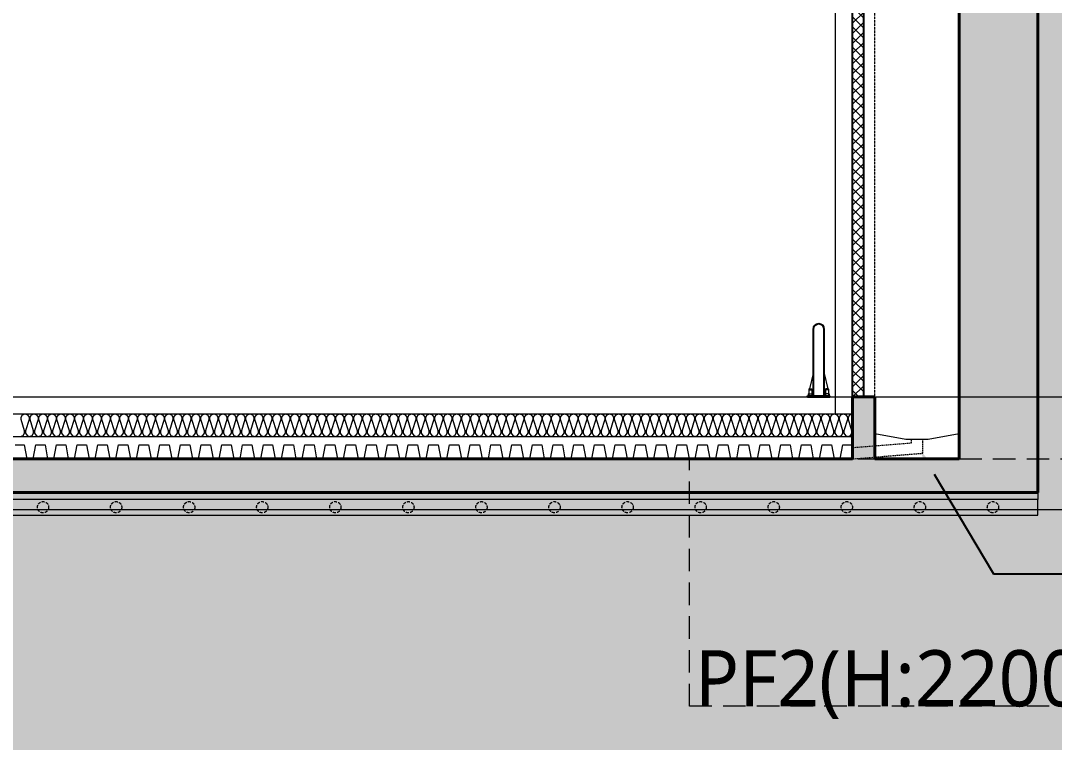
# Model space of a CAD drawing. Header units: millimetres. Extents: x 0 to 420000, y 0 to 297000.
# Drawn here: x 280014 to 289209, y 155430 to 161846 of the extents above; entities that cross this region are included whole.
import ezdxf
from ezdxf.enums import TextEntityAlignment as Align

# ---------------------------------------------------------------- set-up
doc = ezdxf.new("R2010")
doc.units = ezdxf.units.MM
doc.linetypes.add('CEN', pattern=[62, 60, -1, 0, -1])
doc.linetypes.add('HIDDEN', pattern=[0.375, 0.25, -0.125])
doc.layers.get('Defpoints').update_dxf_attribs({"color": 140})
for name, color, linetype, lineweight in [('A-AXIS-LINE', 1, 'CEN', 15), ('A-CONC-LIN1', 2, 'Continuous', 40), ('A-ELEV-LIN2', 7, 'Continuous', 25), ('A-ELEV-LIN3', 8, 'Continuous', 18), ('A-SECT-LIN3', 255, 'Continuous', 18), ('A-WAXM-BLOC', 3, 'Continuous', 25), ('A-XXXX-DRBD', 9, 'Continuous', 20), ('A-XXXX-FIN2', 6, 'Continuous', 20), ('A-XXXX-HATC', 8, 'Continuous', 18), ('A-XXXX-HID', 8, 'HIDDEN', 18), ('A-XXXX-INSL1', 15, 'Continuous', 18), ('A-XXXX-INSL2', 8, 'Continuous', 18)]:
    doc.layers.add(name, color=color, linetype=linetype, lineweight=lineweight)
doc.layers.add('A-CONC-SOLD', color=253, linetype='CEN')
doc.layers.add('A-XXXX-SOLD', color=252, linetype='Continuous')
doc.layers.add('A-XXXX-NPLT', color=144, linetype='Continuous', lineweight=15, plot=False)
doc.styles.add('맑은고딕', font='')
doc.styles.get('맑은고딕').set_extended_font_data('Malgun Gothic')
pattern_1 = [(0, (40, -50), (200, 200), [60, -140]), (0, (160, -30), (200, 200), [50, -150]), (0, (150, -20), (200, 200), [40, -160]), (0, (90, 30), (200, 200), [30, -30, 40, -100]), (0, (90, 40), (200, 200), [40, -10, 50, -100]), (0, (0, 80), (200, 200), [50, -150]), (0, (190, 90), (200, 200), [50, -150]), (90, (0, -10), (-200, 200), [30, -170]), (90, (30, 140), (-200, 200), [20, -180]), (90, (40, -50), (-200, 200), [30, -170]), (90, (60, 130), (-200, 200), [10, -190]), (90, (70, 50), (-200, 200), [30, -170]), (90, (90, -20), (-200, 200), [50, -150]), (90, (110, 120), (-200, 200), [30, -170]), (90, (130, 40), (-200, 200), [40, -160]), (90, (140, 40), (-200, 200), [40, -160]), (90, (160, -50), (-200, 200), [20, -180]), (90, (190, -20), (-200, 200), [50, -150]), (45, (20, -30), (0, 200), [84.8528, -197.98991]), (45, (40, -20), (0, 200), [42.4264, -240.41631]), (45, (130, 90), (0, 200), [56.56854, -226.27417]), (45, (130, 100), (0, 200), [42.4264, -240.41631]), (135, (60, 80), (-200, 2e-14), [14.1422, -268.70051]), (135, (20, -30), (-200, 2e-14), [28.2842, -254.55851]), (135, (80, 30), (-200, 2e-14), [28.2842, -254.55851]), (135, (130, 80), (-200, 2e-14), [28.2842, -254.55851]), (135, (190, 120), (-200, 2e-14), [42.4264, -240.41631]), (135, (190, 110), (-200, 2e-14), [28.2842, -254.55851]), (135, (180, 130), (-200, 2e-14), [28.2842, -254.55851]), (135, (120, -50), (-200, 2e-14), [42.4264, -240.41631]), (26.56505, (180, 70), (200, 8e-08), [22.36, -424.8536]), (26.56505, (130, 20), (200, 8e-08), [22.36, -424.8536]), (26.56505, (60, 80), (200, 8e-08), [44.72, -402.4936]), (26.56505, (70, 130), (200, 8e-08), [44.72, -402.4936]), (26.56505, (70, 80), (200, 8e-08), [44.72, -402.4936]), (26.56505, (190, 120), (200, 8e-08), [44.72, -402.4936]), (26.56505, (0, 20), (200, 8e-08), [67.082, -380.1316]), (26.56505, (0, 30), (200, 8e-08), [67.082, -380.1316]), (26.56505, (0, 110), (200, 8e-08), [67.082, -380.1316]), (63.43495, (100, 100), (1e-08, 200), [22.36, -424.8536]), (63.43495, (190, 90), (1e-08, 200), [22.36, -268.333595, 44.72, -111.8]), (63.43495, (170, 70), (1e-08, 200), [44.72, -402.4936]), (63.43495, (50, 90), (1e-08, 200), [44.72, -402.4936]), (63.43495, (40, 90), (1e-08, 200), [44.72, -402.4936]), (63.43495, (110, 110), (1e-08, 200), [67.082, -380.1316]), (116.56505, (60, 60), (-8e-08, 200), [22.36, -424.8536]), (116.56505, (190, 40), (-8e-08, 200), [22.36, -424.8536]), (116.56505, (150, -20), (-8e-08, 200), [44.72, -402.4936]), (116.56505, (140, -10), (-8e-08, 200), [44.72, -402.4936]), (116.56505, (160, 130), (-8e-08, 200), [44.72, -402.4936]), (116.56505, (0, 30), (-8e-08, 200), [44.72, -402.4936]), (116.56505, (100, -50), (-8e-08, 200), [67.082, -380.1316]), (153.43495, (170, 70), (-200, 1e-08), [44.72, -402.4936]), (153.43495, (180, 60), (-200, 1e-08), [44.72, -402.4936]), (153.43495, (30, -40), (-200, 1e-08), [22.36, -424.8536]), (153.43495, (90, 40), (-200, 1e-08), [22.36, -424.8536]), (153.43495, (130, 100), (-200, 1e-08), [22.36, -424.8536])]

# ---------------------------------------------------------------- blocks, each defined once
blk = doc.blocks.new('axis(220316)')
at = {"layer": 'A-AXIS-LINE', "ltscale": 1000}
for p, q in [((4631788.1, -441118.7), (4955413.1, -441118.7)), ((4631788.1, -442118.7), (4955413.1, -442118.7))]:
    blk.add_line(p, q, dxfattribs=at)
blk = doc.blocks.new('횡지하층')
at = {"layer": 'A-CONC-SOLD'}
h = blk.add_hatch(color=256, dxfattribs=at)
h.dxf.hatch_style = 1
h.paths.add_polyline_path([(4890650.6, -238161.1), (4890250.6, -238161.1), (4890250.6, -237111.1), (4890100.6, -237111.1), (4890100.6, -237361.1), (4889650.6, -237361.1), (4889650.6, -238361.1), (4889600.6, -238361.1), (4889600.6, -239061.1), (4889950.6, -239061.1), (4889950.6, -247661.1), (4889200.6, -247661.1), (4889200.6, -247111.1), (4889000.6, -247111.1), (4889000.6, -247661.1), (4758200.6, -247661.1), (4758200.6, -247111.1), (4758000.6, -247111.1), (4758000.6, -247661.1), (4757250.6, -247661.1), (4757250.6, -239061.1), (4757600.6, -239061.1), (4757600.6, -238361.1), (4757550.6, -238361.1), (4757550.6, -237361.1), (4757100.6, -237361.1), (4757100.6, -237111.1), (4756950.6, -237111.1), (4756950.6, -238161.1), (4756550.6, -238161.1), (4756550.6, -247961.1), (4890650.6, -247961.1)])
at = {"layer": 'A-XXXX-HATC'}
h = blk.add_hatch(dxfattribs=at)
h.set_pattern_fill('ANSI37', color=256, scale=20)
h.set_pattern_definition([(45, (4732488.064, -405611.05), (-44.90128, 44.90128), []), (135, (4732488.064, -405611.05), (-44.90128, -44.90128), [])])
h.paths.add_polyline_path([(4889100.6, -238361.1), (4889000.6, -238361.1), (4889000.6, -247111.1), (4889100.6, -247111.1)])
at = {"layer": 'A-CONC-LIN1'}
blk.add_line((4889000.6, -247161.1), (4889000.6, -247561.1), dxfattribs=at)
blk.add_lwpolyline([(4758200.6, -247661.1), (4889000.6, -247661.1), (4889000.6, -247111.1), (4889200.6, -247111.1), (4889200.6, -247661.1), (4889950.6, -247661.1), (4889950.6, -239061.1), (4889600.6, -239061.1), (4889600.6, -238361.1), (4889650.6, -238361.1), (4889650.6, -237361.1), (4890100.6, -237361.1), (4890100.6, -237111.1), (4890250.6, -237111.1), (4890250.6, -238161.1), (4890650.6, -238161.1), (4890650.6, -247961.1), (4756550.6, -247961.1)], dxfattribs=at)
at = {"layer": 'A-WAXM-BLOC'}
for p, q in [((4889000.6, -247111.1), (4889000.6, -238361.1)), ((4889100.6, -247111.1), (4889100.6, -238361.1))]:
    blk.add_line(p, q, dxfattribs=at)
at = {"layer": 'A-XXXX-DRBD'}
for points in [[(4889200.6, -247436.1), (4889475.6, -247486.1), (4889675.6, -247486.1), (4889950.6, -247436.1)], [(4881551.2, -247536.1), (4881634, -247536.1), (4881657.3, -247661.1), (4881712, -247661.1), (4881735.3, -247536.1), (4881818.1, -247536.1), (4881841.4, -247661.1), (4881896.1, -247661.1), (4881919.4, -247536.1), (4882002.2, -247536.1), (4882025.5, -247661.1), (4882080.1, -247661.1), (4882103.5, -247536.1), (4882186.3, -247536.1), (4882209.6, -247661.1), (4882264.2, -247661.1), (4882287.5, -247536.1), (4882370.4, -247536.1), (4882393.7, -247661.1), (4882448.3, -247661.1), (4882471.6, -247536.1), (4882554.5, -247536.1), (4882577.8, -247661.1), (4882632.4, -247661.1), (4882655.7, -247536.1), (4882738.5, -247536.1), (4882761.9, -247661.1), (4882816.5, -247661.1), (4882839.8, -247536.1), (4882922.6, -247536.1), (4882946, -247661.1), (4883000.6, -247661.1), (4883023.9, -247536.1), (4883106.7, -247536.1), (4883130, -247661.1), (4883184.7, -247661.1), (4883208, -247536.1), (4883290.8, -247536.1), (4883314.1, -247661.1), (4883368.8, -247661.1), (4883392.1, -247536.1), (4883474.9, -247536.1), (4883498.2, -247661.1), (4883552.9, -247661.1), (4883576.2, -247536.1), (4883659, -247536.1), (4883682.3, -247661.1), (4883736.9, -247661.1), (4883760.3, -247536.1), (4883843.1, -247536.1), (4883866.4, -247661.1), (4883921, -247661.1), (4883944.4, -247536.1), (4884027.2, -247536.1), (4884050.5, -247661.1), (4884105.1, -247661.1), (4884128.4, -247536.1), (4884211.3, -247536.1), (4884234.6, -247661.1), (4884289.2, -247661.1), (4884312.5, -247536.1), (4884395.4, -247536.1), (4884418.7, -247661.1), (4884473.3, -247661.1), (4884496.6, -247536.1), (4884579.4, -247536.1), (4884602.8, -247661.1), (4884657.4, -247661.1), (4884680.7, -247536.1), (4884763.5, -247536.1), (4884786.8, -247661.1), (4884841.5, -247661.1), (4884864.8, -247536.1), (4884947.6, -247536.1), (4884970.9, -247661.1), (4885025.6, -247661.1), (4885048.9, -247536.1), (4885131.7, -247536.1), (4885155, -247661.1), (4885209.7, -247661.1), (4885233, -247536.1), (4885315.8, -247536.1), (4885339.1, -247661.1), (4885393.8, -247661.1), (4885417.1, -247536.1), (4885499.9, -247536.1), (4885523.2, -247661.1), (4885577.8, -247661.1), (4885601.2, -247536.1), (4885684, -247536.1), (4885707.3, -247661.1), (4885761.9, -247661.1), (4885785.2, -247536.1), (4885868.1, -247536.1), (4885891.4, -247661.1), (4885946, -247661.1), (4885969.3, -247536.1), (4886052.2, -247536.1), (4886075.5, -247661.1), (4886130.1, -247661.1), (4886153.4, -247536.1), (4886236.2, -247536.1), (4886259.6, -247661.1), (4886314.2, -247661.1), (4886337.5, -247536.1), (4886420.3, -247536.1), (4886443.6, -247661.1), (4886498.3, -247661.1), (4886521.6, -247536.1), (4886604.4, -247536.1), (4886627.7, -247661.1), (4886682.4, -247661.1), (4886705.7, -247536.1), (4886788.5, -247536.1), (4886811.8, -247661.1), (4886866.5, -247661.1), (4886889.8, -247536.1), (4886972.6, -247536.1), (4886995.9, -247661.1), (4887050.6, -247661.1), (4887073.9, -247536.1), (4887156.7, -247536.1), (4887180, -247661.1), (4887234.6, -247661.1), (4887258, -247536.1), (4887340.8, -247536.1), (4887364.1, -247661.1), (4887418.7, -247661.1), (4887442, -247536.1), (4887524.9, -247536.1), (4887548.2, -247661.1), (4887602.8, -247661.1), (4887626.1, -247536.1), (4887709, -247536.1), (4887732.3, -247661.1), (4887786.9, -247661.1), (4887810.2, -247536.1), (4887893, -247536.1), (4887916.4, -247661.1), (4887971, -247661.1), (4887994.3, -247536.1), (4888077.1, -247536.1), (4888100.4, -247661.1), (4888155.1, -247661.1), (4888178.4, -247536.1), (4888261.2, -247536.1), (4888284.5, -247661.1), (4888339.2, -247661.1), (4888362.5, -247536.1), (4888445.3, -247536.1), (4888468.6, -247661.1), (4888523.3, -247661.1), (4888546.6, -247536.1), (4888629.4, -247536.1), (4888652.7, -247661.1), (4888707.4, -247661.1), (4888730.7, -247536.1), (4888813.5, -247536.1), (4888836.8, -247661.1), (4888891.4, -247661.1), (4888914.8, -247536.1), (4889000.6, -247536.1)]]:
    blk.add_lwpolyline(points, dxfattribs=at)
at = {"layer": 'A-XXXX-FIN2'}
blk.add_line((4758350.6, -247111.1), (4888850.6, -247111.1), dxfattribs=at)
at = {"layer": 'A-XXXX-HID'}
blk.add_line((4889200.6, -247111.1), (4889200.6, -238361.1), dxfattribs=at)
at = {"layer": 'A-XXXX-HID', "ltscale": 50}
for points in [[(4889000.6, -247661.1), (4889625.6, -247611.1), (4889625.6, -247486.1)], [(4889000.6, -247560.7), (4889525.6, -247518.7), (4889525.6, -247486.1)]]:
    blk.add_lwpolyline(points, dxfattribs=at)
at = {"layer": 'A-XXXX-INSL1'}
blk.add_lwpolyline([(4888850.6, -247261.1), (4888850.6, -238511.1), (4888350.6, -238511.1), (4888350.6, -237911.1)], dxfattribs=at)
at = {"layer": 'A-XXXX-INSL2'}
for p, q in [((4758200.6, -247261.1), (4889000.6, -247261.1)), ((4758200.6, -247461.1), (4889000.6, -247461.1))]:
    blk.add_line(p, q, dxfattribs=at)
blk.add_lwpolyline([(4881600.6, -247461.1), (4881622.6, -247453.1), (4881636.6, -247433.1), (4881636.6, -247411.1), (4881604.6, -247311.1), (4881604.6, -247289.1), (4881618.6, -247269.1), (4881640.6, -247261.1), (4881662.6, -247269.1), (4881676.6, -247289.1), (4881676.6, -247311.1), (4881644.6, -247411.1), (4881644.6, -247433.1), (4881658.6, -247453.1), (4881680.6, -247461.1), (4881702.6, -247453.1), (4881716.6, -247433.1), (4881716.6, -247411.1), (4881684.6, -247311.1), (4881684.6, -247289.1), (4881698.6, -247269.1), (4881720.6, -247261.1), (4881742.6, -247269.1), (4881756.6, -247289.1), (4881756.6, -247311.1), (4881724.6, -247411.1), (4881724.6, -247433.1), (4881738.6, -247453.1), (4881760.6, -247461.1), (4881782.6, -247453.1), (4881796.6, -247433.1), (4881796.6, -247411.1), (4881764.6, -247311.1), (4881764.6, -247289.1), (4881778.6, -247269.1), (4881800.6, -247261.1), (4881822.6, -247269.1), (4881836.6, -247289.1), (4881836.6, -247311.1), (4881804.6, -247411.1), (4881804.6, -247433.1), (4881818.6, -247453.1), (4881840.6, -247461.1), (4881862.6, -247453.1), (4881876.6, -247433.1), (4881876.6, -247411.1), (4881844.6, -247311.1), (4881844.6, -247289.1), (4881858.6, -247269.1), (4881880.6, -247261.1), (4881902.6, -247269.1), (4881916.6, -247289.1), (4881916.6, -247311.1), (4881884.6, -247411.1), (4881884.6, -247433.1), (4881898.6, -247453.1), (4881920.6, -247461.1), (4881942.6, -247453.1), (4881956.6, -247433.1), (4881956.6, -247411.1), (4881924.6, -247311.1), (4881924.6, -247289.1), (4881938.6, -247269.1), (4881960.6, -247261.1), (4881982.6, -247269.1), (4881996.6, -247289.1), (4881996.6, -247311.1), (4881964.6, -247411.1), (4881964.6, -247433.1), (4881978.6, -247453.1), (4882000.6, -247461.1), (4882022.6, -247453.1), (4882036.6, -247433.1), (4882036.6, -247411.1), (4882004.6, -247311.1), (4882004.6, -247289.1), (4882018.6, -247269.1), (4882040.6, -247261.1), (4882062.6, -247269.1), (4882076.6, -247289.1), (4882076.6, -247311.1), (4882044.6, -247411.1), (4882044.6, -247433.1), (4882058.6, -247453.1), (4882080.6, -247461.1), (4882102.6, -247453.1), (4882116.6, -247433.1), (4882116.6, -247411.1), (4882084.6, -247311.1), (4882084.6, -247289.1), (4882098.6, -247269.1), (4882120.6, -247261.1), (4882142.6, -247269.1), (4882156.6, -247289.1), (4882156.6, -247311.1), (4882124.6, -247411.1), (4882124.6, -247433.1), (4882138.6, -247453.1), (4882160.6, -247461.1), (4882182.6, -247453.1), (4882196.6, -247433.1), (4882196.6, -247411.1), (4882164.6, -247311.1), (4882164.6, -247289.1), (4882178.6, -247269.1), (4882200.6, -247261.1), (4882222.6, -247269.1), (4882236.6, -247289.1), (4882236.6, -247311.1), (4882204.6, -247411.1), (4882204.6, -247433.1), (4882218.6, -247453.1), (4882240.6, -247461.1), (4882262.6, -247453.1), (4882276.6, -247433.1), (4882276.6, -247411.1), (4882244.6, -247311.1), (4882244.6, -247289.1), (4882258.6, -247269.1), (4882280.6, -247261.1), (4882302.6, -247269.1), (4882316.6, -247289.1), (4882316.6, -247311.1), (4882284.6, -247411.1), (4882284.6, -247433.1), (4882298.6, -247453.1), (4882320.6, -247461.1), (4882342.6, -247453.1), (4882356.6, -247433.1), (4882356.6, -247411.1), (4882324.6, -247311.1), (4882324.6, -247289.1), (4882338.6, -247269.1), (4882360.6, -247261.1), (4882382.6, -247269.1), (4882396.6, -247289.1), (4882396.6, -247311.1), (4882364.6, -247411.1), (4882364.6, -247433.1), (4882378.6, -247453.1), (4882400.6, -247461.1), (4882422.6, -247453.1), (4882436.6, -247433.1), (4882436.6, -247411.1), (4882404.6, -247311.1), (4882404.6, -247289.1), (4882418.6, -247269.1), (4882440.6, -247261.1), (4882462.6, -247269.1), (4882476.6, -247289.1), (4882476.6, -247311.1), (4882444.6, -247411.1), (4882444.6, -247433.1), (4882458.6, -247453.1), (4882480.6, -247461.1), (4882502.6, -247453.1), (4882516.6, -247433.1), (4882516.6, -247411.1), (4882484.6, -247311.1), (4882484.6, -247289.1), (4882498.6, -247269.1), (4882520.6, -247261.1), (4882542.6, -247269.1), (4882556.6, -247289.1), (4882556.6, -247311.1), (4882524.6, -247411.1), (4882524.6, -247433.1), (4882538.6, -247453.1), (4882560.6, -247461.1), (4882582.6, -247453.1), (4882596.6, -247433.1), (4882596.6, -247411.1), (4882564.6, -247311.1), (4882564.6, -247289.1), (4882578.6, -247269.1), (4882600.6, -247261.1), (4882622.6, -247269.1), (4882636.6, -247289.1), (4882636.6, -247311.1), (4882604.6, -247411.1), (4882604.6, -247433.1), (4882618.6, -247453.1), (4882640.6, -247461.1), (4882662.6, -247453.1), (4882676.6, -247433.1), (4882676.6, -247411.1), (4882644.6, -247311.1), (4882644.6, -247289.1), (4882658.6, -247269.1), (4882680.6, -247261.1), (4882702.6, -247269.1), (4882716.6, -247289.1), (4882716.6, -247311.1), (4882684.6, -247411.1), (4882684.6, -247433.1), (4882698.6, -247453.1), (4882720.6, -247461.1), (4882742.6, -247453.1), (4882756.6, -247433.1), (4882756.6, -247411.1), (4882724.6, -247311.1), (4882724.6, -247289.1), (4882738.6, -247269.1), (4882760.6, -247261.1), (4882782.6, -247269.1), (4882796.6, -247289.1), (4882796.6, -247311.1), (4882764.6, -247411.1), (4882764.6, -247433.1), (4882778.6, -247453.1), (4882800.6, -247461.1), (4882822.6, -247453.1), (4882836.6, -247433.1), (4882836.6, -247411.1), (4882804.6, -247311.1), (4882804.6, -247289.1), (4882818.6, -247269.1), (4882840.6, -247261.1), (4882862.6, -247269.1), (4882876.6, -247289.1), (4882876.6, -247311.1), (4882844.6, -247411.1), (4882844.6, -247433.1), (4882858.6, -247453.1), (4882880.6, -247461.1), (4882902.6, -247453.1), (4882916.6, -247433.1), (4882916.6, -247411.1), (4882884.6, -247311.1), (4882884.6, -247289.1), (4882898.6, -247269.1), (4882920.6, -247261.1), (4882942.6, -247269.1), (4882956.6, -247289.1), (4882956.6, -247311.1), (4882924.6, -247411.1), (4882924.6, -247433.1), (4882938.6, -247453.1), (4882960.6, -247461.1), (4882982.6, -247453.1), (4882996.6, -247433.1), (4882996.6, -247411.1), (4882964.6, -247311.1), (4882964.6, -247289.1), (4882978.6, -247269.1), (4883000.6, -247261.1), (4883022.6, -247269.1), (4883036.6, -247289.1), (4883036.6, -247311.1), (4883004.6, -247411.1), (4883004.6, -247433.1), (4883018.6, -247453.1), (4883040.6, -247461.1), (4883062.6, -247453.1), (4883076.6, -247433.1), (4883076.6, -247411.1), (4883044.6, -247311.1), (4883044.6, -247289.1), (4883058.6, -247269.1), (4883080.6, -247261.1), (4883102.6, -247269.1), (4883116.6, -247289.1), (4883116.6, -247311.1), (4883084.6, -247411.1), (4883084.6, -247433.1), (4883098.6, -247453.1), (4883120.6, -247461.1), (4883142.6, -247453.1), (4883156.6, -247433.1), (4883156.6, -247411.1), (4883124.6, -247311.1), (4883124.6, -247289.1), (4883138.6, -247269.1), (4883160.6, -247261.1), (4883182.6, -247269.1), (4883196.6, -247289.1), (4883196.6, -247311.1), (4883164.6, -247411.1), (4883164.6, -247433.1), (4883178.6, -247453.1), (4883200.6, -247461.1), (4883222.6, -247453.1), (4883236.6, -247433.1), (4883236.6, -247411.1), (4883204.6, -247311.1), (4883204.6, -247289.1), (4883218.6, -247269.1), (4883240.6, -247261.1), (4883262.6, -247269.1), (4883276.6, -247289.1), (4883276.6, -247311.1), (4883244.6, -247411.1), (4883244.6, -247433.1), (4883258.6, -247453.1), (4883280.6, -247461.1), (4883302.6, -247453.1), (4883316.6, -247433.1), (4883316.6, -247411.1), (4883284.6, -247311.1), (4883284.6, -247289.1), (4883298.6, -247269.1), (4883320.6, -247261.1), (4883342.6, -247269.1), (4883356.6, -247289.1), (4883356.6, -247311.1), (4883324.6, -247411.1), (4883324.6, -247433.1), (4883338.6, -247453.1), (4883360.6, -247461.1), (4883382.6, -247453.1), (4883396.6, -247433.1), (4883396.6, -247411.1), (4883364.6, -247311.1), (4883364.6, -247289.1), (4883378.6, -247269.1), (4883400.6, -247261.1), (4883422.6, -247269.1), (4883436.6, -247289.1), (4883436.6, -247311.1), (4883404.6, -247411.1), (4883404.6, -247433.1), (4883418.6, -247453.1), (4883440.6, -247461.1), (4883462.6, -247453.1), (4883476.6, -247433.1), (4883476.6, -247411.1), (4883444.6, -247311.1), (4883444.6, -247289.1), (4883458.6, -247269.1), (4883480.6, -247261.1), (4883502.6, -247269.1), (4883516.6, -247289.1), (4883516.6, -247311.1), (4883484.6, -247411.1), (4883484.6, -247433.1), (4883498.6, -247453.1), (4883520.6, -247461.1), (4883542.6, -247453.1), (4883556.6, -247433.1), (4883556.6, -247411.1), (4883524.6, -247311.1), (4883524.6, -247289.1), (4883538.6, -247269.1), (4883560.6, -247261.1), (4883582.6, -247269.1), (4883596.6, -247289.1), (4883596.6, -247311.1), (4883564.6, -247411.1), (4883564.6, -247433.1), (4883578.6, -247453.1), (4883600.6, -247461.1), (4883622.6, -247453.1), (4883636.6, -247433.1), (4883636.6, -247411.1), (4883604.6, -247311.1), (4883604.6, -247289.1), (4883618.6, -247269.1), (4883640.6, -247261.1), (4883662.6, -247269.1), (4883676.6, -247289.1), (4883676.6, -247311.1), (4883644.6, -247411.1), (4883644.6, -247433.1), (4883658.6, -247453.1), (4883680.6, -247461.1), (4883702.6, -247453.1), (4883716.6, -247433.1), (4883716.6, -247411.1), (4883684.6, -247311.1), (4883684.6, -247289.1), (4883698.6, -247269.1), (4883720.6, -247261.1), (4883742.6, -247269.1), (4883756.6, -247289.1), (4883756.6, -247311.1), (4883724.6, -247411.1), (4883724.6, -247433.1), (4883738.6, -247453.1), (4883760.6, -247461.1), (4883782.6, -247453.1), (4883796.6, -247433.1), (4883796.6, -247411.1), (4883764.6, -247311.1), (4883764.6, -247289.1), (4883778.6, -247269.1), (4883800.6, -247261.1), (4883822.6, -247269.1), (4883836.6, -247289.1), (4883836.6, -247311.1), (4883804.6, -247411.1), (4883804.6, -247433.1), (4883818.6, -247453.1), (4883840.6, -247461.1), (4883862.6, -247453.1), (4883876.6, -247433.1), (4883876.6, -247411.1), (4883844.6, -247311.1), (4883844.6, -247289.1), (4883858.6, -247269.1), (4883880.6, -247261.1), (4883902.6, -247269.1), (4883916.6, -247289.1), (4883916.6, -247311.1), (4883884.6, -247411.1), (4883884.6, -247433.1), (4883898.6, -247453.1), (4883920.6, -247461.1), (4883942.6, -247453.1), (4883956.6, -247433.1), (4883956.6, -247411.1), (4883924.6, -247311.1), (4883924.6, -247289.1), (4883938.6, -247269.1), (4883960.6, -247261.1), (4883982.6, -247269.1), (4883996.6, -247289.1), (4883996.6, -247311.1), (4883964.6, -247411.1), (4883964.6, -247433.1), (4883978.6, -247453.1), (4884000.6, -247461.1), (4884022.6, -247453.1), (4884036.6, -247433.1), (4884036.6, -247411.1), (4884004.6, -247311.1), (4884004.6, -247289.1), (4884018.6, -247269.1), (4884040.6, -247261.1), (4884062.6, -247269.1), (4884076.6, -247289.1), (4884076.6, -247311.1), (4884044.6, -247411.1), (4884044.6, -247433.1), (4884058.6, -247453.1), (4884080.6, -247461.1), (4884102.6, -247453.1), (4884116.6, -247433.1), (4884116.6, -247411.1), (4884084.6, -247311.1), (4884084.6, -247289.1), (4884098.6, -247269.1), (4884120.6, -247261.1), (4884142.6, -247269.1), (4884156.6, -247289.1), (4884156.6, -247311.1), (4884124.6, -247411.1), (4884124.6, -247433.1), (4884138.6, -247453.1), (4884160.6, -247461.1), (4884182.6, -247453.1), (4884196.6, -247433.1), (4884196.6, -247411.1), (4884164.6, -247311.1), (4884164.6, -247289.1), (4884178.6, -247269.1), (4884200.6, -247261.1), (4884222.6, -247269.1), (4884236.6, -247289.1), (4884236.6, -247311.1), (4884204.6, -247411.1), (4884204.6, -247433.1), (4884218.6, -247453.1), (4884240.6, -247461.1), (4884262.6, -247453.1), (4884276.6, -247433.1), (4884276.6, -247411.1), (4884244.6, -247311.1), (4884244.6, -247289.1), (4884258.6, -247269.1), (4884280.6, -247261.1), (4884302.6, -247269.1), (4884316.6, -247289.1), (4884316.6, -247311.1), (4884284.6, -247411.1), (4884284.6, -247433.1), (4884298.6, -247453.1), (4884320.6, -247461.1), (4884342.6, -247453.1), (4884356.6, -247433.1), (4884356.6, -247411.1), (4884324.6, -247311.1), (4884324.6, -247289.1), (4884338.6, -247269.1), (4884360.6, -247261.1), (4884382.6, -247269.1), (4884396.6, -247289.1), (4884396.6, -247311.1), (4884364.6, -247411.1), (4884364.6, -247433.1), (4884378.6, -247453.1), (4884400.6, -247461.1), (4884422.6, -247453.1), (4884436.6, -247433.1), (4884436.6, -247411.1), (4884404.6, -247311.1), (4884404.6, -247289.1), (4884418.6, -247269.1), (4884440.6, -247261.1), (4884462.6, -247269.1), (4884476.6, -247289.1), (4884476.6, -247311.1), (4884444.6, -247411.1), (4884444.6, -247433.1), (4884458.6, -247453.1), (4884480.6, -247461.1), (4884502.6, -247453.1), (4884516.6, -247433.1), (4884516.6, -247411.1), (4884484.6, -247311.1), (4884484.6, -247289.1), (4884498.6, -247269.1), (4884520.6, -247261.1), (4884542.6, -247269.1), (4884556.6, -247289.1), (4884556.6, -247311.1), (4884524.6, -247411.1), (4884524.6, -247433.1), (4884538.6, -247453.1), (4884560.6, -247461.1), (4884582.6, -247453.1), (4884596.6, -247433.1), (4884596.6, -247411.1), (4884564.6, -247311.1), (4884564.6, -247289.1), (4884578.6, -247269.1), (4884600.6, -247261.1), (4884622.6, -247269.1), (4884636.6, -247289.1), (4884636.6, -247311.1), (4884604.6, -247411.1), (4884604.6, -247433.1), (4884618.6, -247453.1), (4884640.6, -247461.1), (4884662.6, -247453.1), (4884676.6, -247433.1), (4884676.6, -247411.1), (4884644.6, -247311.1), (4884644.6, -247289.1), (4884658.6, -247269.1), (4884680.6, -247261.1), (4884702.6, -247269.1), (4884716.6, -247289.1), (4884716.6, -247311.1), (4884684.6, -247411.1), (4884684.6, -247433.1), (4884698.6, -247453.1), (4884720.6, -247461.1), (4884742.6, -247453.1), (4884756.6, -247433.1), (4884756.6, -247411.1), (4884724.6, -247311.1), (4884724.6, -247289.1), (4884738.6, -247269.1), (4884760.6, -247261.1), (4884782.6, -247269.1), (4884796.6, -247289.1), (4884796.6, -247311.1), (4884764.6, -247411.1), (4884764.6, -247433.1), (4884778.6, -247453.1), (4884800.6, -247461.1), (4884822.6, -247453.1), (4884836.6, -247433.1), (4884836.6, -247411.1), (4884804.6, -247311.1), (4884804.6, -247289.1), (4884818.6, -247269.1), (4884840.6, -247261.1), (4884862.6, -247269.1), (4884876.6, -247289.1), (4884876.6, -247311.1), (4884844.6, -247411.1), (4884844.6, -247433.1), (4884858.6, -247453.1), (4884880.6, -247461.1), (4884902.6, -247453.1), (4884916.6, -247433.1), (4884916.6, -247411.1), (4884884.6, -247311.1), (4884884.6, -247289.1), (4884898.6, -247269.1), (4884920.6, -247261.1), (4884942.6, -247269.1), (4884956.6, -247289.1), (4884956.6, -247311.1), (4884924.6, -247411.1), (4884924.6, -247433.1), (4884938.6, -247453.1), (4884960.6, -247461.1), (4884982.6, -247453.1), (4884996.6, -247433.1), (4884996.6, -247411.1), (4884964.6, -247311.1), (4884964.6, -247289.1), (4884978.6, -247269.1), (4885000.6, -247261.1), (4885022.6, -247269.1), (4885036.6, -247289.1), (4885036.6, -247311.1), (4885004.6, -247411.1), (4885004.6, -247433.1), (4885018.6, -247453.1), (4885040.6, -247461.1), (4885062.6, -247453.1), (4885076.6, -247433.1), (4885076.6, -247411.1), (4885044.6, -247311.1), (4885044.6, -247289.1), (4885058.6, -247269.1), (4885080.6, -247261.1), (4885102.6, -247269.1), (4885116.6, -247289.1), (4885116.6, -247311.1), (4885084.6, -247411.1), (4885084.6, -247433.1), (4885098.6, -247453.1), (4885120.6, -247461.1), (4885142.6, -247453.1), (4885156.6, -247433.1), (4885156.6, -247411.1), (4885124.6, -247311.1), (4885124.6, -247289.1), (4885138.6, -247269.1), (4885160.6, -247261.1), (4885182.6, -247269.1), (4885196.6, -247289.1), (4885196.6, -247311.1), (4885164.6, -247411.1), (4885164.6, -247433.1), (4885178.6, -247453.1), (4885200.6, -247461.1), (4885222.6, -247453.1), (4885236.6, -247433.1), (4885236.6, -247411.1), (4885204.6, -247311.1), (4885204.6, -247289.1), (4885218.6, -247269.1), (4885240.6, -247261.1), (4885262.6, -247269.1), (4885276.6, -247289.1), (4885276.6, -247311.1), (4885244.6, -247411.1), (4885244.6, -247433.1), (4885258.6, -247453.1), (4885280.6, -247461.1), (4885302.6, -247453.1), (4885316.6, -247433.1), (4885316.6, -247411.1), (4885284.6, -247311.1), (4885284.6, -247289.1), (4885298.6, -247269.1), (4885320.6, -247261.1), (4885342.6, -247269.1), (4885356.6, -247289.1), (4885356.6, -247311.1), (4885324.6, -247411.1), (4885324.6, -247433.1), (4885338.6, -247453.1), (4885360.6, -247461.1), (4885382.6, -247453.1), (4885396.6, -247433.1), (4885396.6, -247411.1), (4885364.6, -247311.1), (4885364.6, -247289.1), (4885378.6, -247269.1), (4885400.6, -247261.1), (4885422.6, -247269.1), (4885436.6, -247289.1), (4885436.6, -247311.1), (4885404.6, -247411.1), (4885404.6, -247433.1), (4885418.6, -247453.1), (4885440.6, -247461.1), (4885462.6, -247453.1), (4885476.6, -247433.1), (4885476.6, -247411.1), (4885444.6, -247311.1), (4885444.6, -247289.1), (4885458.6, -247269.1), (4885480.6, -247261.1), (4885502.6, -247269.1), (4885516.6, -247289.1), (4885516.6, -247311.1), (4885484.6, -247411.1), (4885484.6, -247433.1), (4885498.6, -247453.1), (4885520.6, -247461.1), (4885542.6, -247453.1), (4885556.6, -247433.1), (4885556.6, -247411.1), (4885524.6, -247311.1), (4885524.6, -247289.1), (4885538.6, -247269.1), (4885560.6, -247261.1), (4885582.6, -247269.1), (4885596.6, -247289.1), (4885596.6, -247311.1), (4885564.6, -247411.1), (4885564.6, -247433.1), (4885578.6, -247453.1), (4885600.6, -247461.1), (4885622.6, -247453.1), (4885636.6, -247433.1), (4885636.6, -247411.1), (4885604.6, -247311.1), (4885604.6, -247289.1), (4885618.6, -247269.1), (4885640.6, -247261.1), (4885662.6, -247269.1), (4885676.6, -247289.1), (4885676.6, -247311.1), (4885644.6, -247411.1), (4885644.6, -247433.1), (4885658.6, -247453.1), (4885680.6, -247461.1), (4885702.6, -247453.1), (4885716.6, -247433.1), (4885716.6, -247411.1), (4885684.6, -247311.1), (4885684.6, -247289.1), (4885698.6, -247269.1), (4885720.6, -247261.1), (4885742.6, -247269.1), (4885756.6, -247289.1), (4885756.6, -247311.1), (4885724.6, -247411.1), (4885724.6, -247433.1), (4885738.6, -247453.1), (4885760.6, -247461.1), (4885782.6, -247453.1), (4885796.6, -247433.1), (4885796.6, -247411.1), (4885764.6, -247311.1), (4885764.6, -247289.1), (4885778.6, -247269.1), (4885800.6, -247261.1), (4885822.6, -247269.1), (4885836.6, -247289.1), (4885836.6, -247311.1), (4885804.6, -247411.1), (4885804.6, -247433.1), (4885818.6, -247453.1), (4885840.6, -247461.1), (4885862.6, -247453.1), (4885876.6, -247433.1), (4885876.6, -247411.1), (4885844.6, -247311.1), (4885844.6, -247289.1), (4885858.6, -247269.1), (4885880.6, -247261.1), (4885902.6, -247269.1), (4885916.6, -247289.1), (4885916.6, -247311.1), (4885884.6, -247411.1), (4885884.6, -247433.1), (4885898.6, -247453.1), (4885920.6, -247461.1), (4885942.6, -247453.1), (4885956.6, -247433.1), (4885956.6, -247411.1), (4885924.6, -247311.1), (4885924.6, -247289.1), (4885938.6, -247269.1), (4885960.6, -247261.1), (4885982.6, -247269.1), (4885996.6, -247289.1), (4885996.6, -247311.1), (4885964.6, -247411.1), (4885964.6, -247433.1), (4885978.6, -247453.1), (4886000.6, -247461.1), (4886022.6, -247453.1), (4886036.6, -247433.1), (4886036.6, -247411.1), (4886004.6, -247311.1), (4886004.6, -247289.1), (4886018.6, -247269.1), (4886040.6, -247261.1), (4886062.6, -247269.1), (4886076.6, -247289.1), (4886076.6, -247311.1), (4886044.6, -247411.1), (4886044.6, -247433.1), (4886058.6, -247453.1), (4886080.6, -247461.1), (4886102.6, -247453.1), (4886116.6, -247433.1), (4886116.6, -247411.1), (4886084.6, -247311.1), (4886084.6, -247289.1), (4886098.6, -247269.1), (4886120.6, -247261.1), (4886142.6, -247269.1), (4886156.6, -247289.1), (4886156.6, -247311.1), (4886124.6, -247411.1), (4886124.6, -247433.1), (4886138.6, -247453.1), (4886160.6, -247461.1), (4886182.6, -247453.1), (4886196.6, -247433.1), (4886196.6, -247411.1), (4886164.6, -247311.1), (4886164.6, -247289.1), (4886178.6, -247269.1), (4886200.6, -247261.1), (4886222.6, -247269.1), (4886236.6, -247289.1), (4886236.6, -247311.1), (4886204.6, -247411.1), (4886204.6, -247433.1), (4886218.6, -247453.1), (4886240.6, -247461.1), (4886262.6, -247453.1), (4886276.6, -247433.1), (4886276.6, -247411.1), (4886244.6, -247311.1), (4886244.6, -247289.1), (4886258.6, -247269.1), (4886280.6, -247261.1), (4886302.6, -247269.1), (4886316.6, -247289.1), (4886316.6, -247311.1), (4886284.6, -247411.1), (4886284.6, -247433.1), (4886298.6, -247453.1), (4886320.6, -247461.1), (4886342.6, -247453.1), (4886356.6, -247433.1), (4886356.6, -247411.1), (4886324.6, -247311.1), (4886324.6, -247289.1), (4886338.6, -247269.1), (4886360.6, -247261.1), (4886382.6, -247269.1), (4886396.6, -247289.1), (4886396.6, -247311.1), (4886364.6, -247411.1), (4886364.6, -247433.1), (4886378.6, -247453.1), (4886400.6, -247461.1), (4886422.6, -247453.1), (4886436.6, -247433.1), (4886436.6, -247411.1), (4886404.6, -247311.1), (4886404.6, -247289.1), (4886418.6, -247269.1), (4886440.6, -247261.1), (4886462.6, -247269.1), (4886476.6, -247289.1), (4886476.6, -247311.1), (4886444.6, -247411.1), (4886444.6, -247433.1), (4886458.6, -247453.1), (4886480.6, -247461.1), (4886502.6, -247453.1), (4886516.6, -247433.1), (4886516.6, -247411.1), (4886484.6, -247311.1), (4886484.6, -247289.1), (4886498.6, -247269.1), (4886520.6, -247261.1), (4886542.6, -247269.1), (4886556.6, -247289.1), (4886556.6, -247311.1), (4886524.6, -247411.1), (4886524.6, -247433.1), (4886538.6, -247453.1), (4886560.6, -247461.1), (4886582.6, -247453.1), (4886596.6, -247433.1), (4886596.6, -247411.1), (4886564.6, -247311.1), (4886564.6, -247289.1), (4886578.6, -247269.1), (4886600.6, -247261.1), (4886622.6, -247269.1), (4886636.6, -247289.1), (4886636.6, -247311.1), (4886604.6, -247411.1), (4886604.6, -247433.1), (4886618.6, -247453.1), (4886640.6, -247461.1), (4886662.6, -247453.1), (4886676.6, -247433.1), (4886676.6, -247411.1), (4886644.6, -247311.1), (4886644.6, -247289.1), (4886658.6, -247269.1), (4886680.6, -247261.1), (4886702.6, -247269.1), (4886716.6, -247289.1), (4886716.6, -247311.1), (4886684.6, -247411.1), (4886684.6, -247433.1), (4886698.6, -247453.1), (4886720.6, -247461.1), (4886742.6, -247453.1), (4886756.6, -247433.1), (4886756.6, -247411.1), (4886724.6, -247311.1), (4886724.6, -247289.1), (4886738.6, -247269.1), (4886760.6, -247261.1), (4886782.6, -247269.1), (4886796.6, -247289.1), (4886796.6, -247311.1), (4886764.6, -247411.1), (4886764.6, -247433.1), (4886778.6, -247453.1), (4886800.6, -247461.1), (4886822.6, -247453.1), (4886836.6, -247433.1), (4886836.6, -247411.1), (4886804.6, -247311.1), (4886804.6, -247289.1), (4886818.6, -247269.1), (4886840.6, -247261.1), (4886862.6, -247269.1), (4886876.6, -247289.1), (4886876.6, -247311.1), (4886844.6, -247411.1), (4886844.6, -247433.1), (4886858.6, -247453.1), (4886880.6, -247461.1), (4886902.6, -247453.1), (4886916.6, -247433.1), (4886916.6, -247411.1), (4886884.6, -247311.1), (4886884.6, -247289.1), (4886898.6, -247269.1), (4886920.6, -247261.1), (4886942.6, -247269.1), (4886956.6, -247289.1), (4886956.6, -247311.1), (4886924.6, -247411.1), (4886924.6, -247433.1), (4886938.6, -247453.1), (4886960.6, -247461.1), (4886982.6, -247453.1), (4886996.6, -247433.1), (4886996.6, -247411.1), (4886964.6, -247311.1), (4886964.6, -247289.1), (4886978.6, -247269.1), (4887000.6, -247261.1), (4887022.6, -247269.1), (4887036.6, -247289.1), (4887036.6, -247311.1), (4887004.6, -247411.1), (4887004.6, -247433.1), (4887018.6, -247453.1), (4887040.6, -247461.1), (4887062.6, -247453.1), (4887076.6, -247433.1), (4887076.6, -247411.1), (4887044.6, -247311.1), (4887044.6, -247289.1), (4887058.6, -247269.1), (4887080.6, -247261.1), (4887102.6, -247269.1), (4887116.6, -247289.1), (4887116.6, -247311.1), (4887084.6, -247411.1), (4887084.6, -247433.1), (4887098.6, -247453.1), (4887120.6, -247461.1), (4887142.6, -247453.1), (4887156.6, -247433.1), (4887156.6, -247411.1), (4887124.6, -247311.1), (4887124.6, -247289.1), (4887138.6, -247269.1), (4887160.6, -247261.1), (4887182.6, -247269.1), (4887196.6, -247289.1), (4887196.6, -247311.1), (4887164.6, -247411.1), (4887164.6, -247433.1), (4887178.6, -247453.1), (4887200.6, -247461.1), (4887222.6, -247453.1), (4887236.6, -247433.1), (4887236.6, -247411.1), (4887204.6, -247311.1), (4887204.6, -247289.1), (4887218.6, -247269.1), (4887240.6, -247261.1), (4887262.6, -247269.1), (4887276.6, -247289.1), (4887276.6, -247311.1), (4887244.6, -247411.1), (4887244.6, -247433.1), (4887258.6, -247453.1), (4887280.6, -247461.1), (4887302.6, -247453.1), (4887316.6, -247433.1), (4887316.6, -247411.1), (4887284.6, -247311.1), (4887284.6, -247289.1), (4887298.6, -247269.1), (4887320.6, -247261.1), (4887342.6, -247269.1), (4887356.6, -247289.1), (4887356.6, -247311.1), (4887324.6, -247411.1), (4887324.6, -247433.1), (4887338.6, -247453.1), (4887360.6, -247461.1), (4887382.6, -247453.1), (4887396.6, -247433.1), (4887396.6, -247411.1), (4887364.6, -247311.1), (4887364.6, -247289.1), (4887378.6, -247269.1), (4887400.6, -247261.1), (4887422.6, -247269.1), (4887436.6, -247289.1), (4887436.6, -247311.1), (4887404.6, -247411.1), (4887404.6, -247433.1), (4887418.6, -247453.1), (4887440.6, -247461.1), (4887462.6, -247453.1), (4887476.6, -247433.1), (4887476.6, -247411.1), (4887444.6, -247311.1), (4887444.6, -247289.1), (4887458.6, -247269.1), (4887480.6, -247261.1), (4887502.6, -247269.1), (4887516.6, -247289.1), (4887516.6, -247311.1), (4887484.6, -247411.1), (4887484.6, -247433.1), (4887498.6, -247453.1), (4887520.6, -247461.1), (4887542.6, -247453.1), (4887556.6, -247433.1), (4887556.6, -247411.1), (4887524.6, -247311.1), (4887524.6, -247289.1), (4887538.6, -247269.1), (4887560.6, -247261.1), (4887582.6, -247269.1), (4887596.6, -247289.1), (4887596.6, -247311.1), (4887564.6, -247411.1), (4887564.6, -247433.1), (4887578.6, -247453.1), (4887600.6, -247461.1), (4887622.6, -247453.1), (4887636.6, -247433.1), (4887636.6, -247411.1), (4887604.6, -247311.1), (4887604.6, -247289.1), (4887618.6, -247269.1), (4887640.6, -247261.1), (4887662.6, -247269.1), (4887676.6, -247289.1), (4887676.6, -247311.1), (4887644.6, -247411.1), (4887644.6, -247433.1), (4887658.6, -247453.1), (4887680.6, -247461.1), (4887702.6, -247453.1), (4887716.6, -247433.1), (4887716.6, -247411.1), (4887684.6, -247311.1), (4887684.6, -247289.1), (4887698.6, -247269.1), (4887720.6, -247261.1), (4887742.6, -247269.1), (4887756.6, -247289.1), (4887756.6, -247311.1), (4887724.6, -247411.1), (4887724.6, -247433.1), (4887738.6, -247453.1), (4887760.6, -247461.1), (4887782.6, -247453.1), (4887796.6, -247433.1), (4887796.6, -247411.1), (4887764.6, -247311.1), (4887764.6, -247289.1), (4887778.6, -247269.1), (4887800.6, -247261.1), (4887822.6, -247269.1), (4887836.6, -247289.1), (4887836.6, -247311.1), (4887804.6, -247411.1), (4887804.6, -247433.1), (4887818.6, -247453.1), (4887840.6, -247461.1), (4887862.6, -247453.1), (4887876.6, -247433.1), (4887876.6, -247411.1), (4887844.6, -247311.1), (4887844.6, -247289.1), (4887858.6, -247269.1), (4887880.6, -247261.1), (4887902.6, -247269.1), (4887916.6, -247289.1), (4887916.6, -247311.1), (4887884.6, -247411.1), (4887884.6, -247433.1), (4887898.6, -247453.1), (4887920.6, -247461.1), (4887942.6, -247453.1), (4887956.6, -247433.1), (4887956.6, -247411.1), (4887924.6, -247311.1), (4887924.6, -247289.1), (4887938.6, -247269.1), (4887960.6, -247261.1), (4887982.6, -247269.1), (4887996.6, -247289.1), (4887996.6, -247311.1), (4887964.6, -247411.1), (4887964.6, -247433.1), (4887978.6, -247453.1), (4888000.6, -247461.1), (4888022.6, -247453.1), (4888036.6, -247433.1), (4888036.6, -247411.1), (4888004.6, -247311.1), (4888004.6, -247289.1), (4888018.6, -247269.1), (4888040.6, -247261.1), (4888062.6, -247269.1), (4888076.6, -247289.1), (4888076.6, -247311.1), (4888044.6, -247411.1), (4888044.6, -247433.1), (4888058.6, -247453.1), (4888080.6, -247461.1), (4888102.6, -247453.1), (4888116.6, -247433.1), (4888116.6, -247411.1), (4888084.6, -247311.1), (4888084.6, -247289.1), (4888098.6, -247269.1), (4888120.6, -247261.1), (4888142.6, -247269.1), (4888156.6, -247289.1), (4888156.6, -247311.1), (4888124.6, -247411.1), (4888124.6, -247433.1), (4888138.6, -247453.1), (4888160.6, -247461.1), (4888182.6, -247453.1), (4888196.6, -247433.1), (4888196.6, -247411.1), (4888164.6, -247311.1), (4888164.6, -247289.1), (4888178.6, -247269.1), (4888200.6, -247261.1), (4888222.6, -247269.1), (4888236.6, -247289.1), (4888236.6, -247311.1), (4888204.6, -247411.1), (4888204.6, -247433.1), (4888218.6, -247453.1), (4888240.6, -247461.1), (4888262.6, -247453.1), (4888276.6, -247433.1), (4888276.6, -247411.1), (4888244.6, -247311.1), (4888244.6, -247289.1), (4888258.6, -247269.1), (4888280.6, -247261.1), (4888302.6, -247269.1), (4888316.6, -247289.1), (4888316.6, -247311.1), (4888284.6, -247411.1), (4888284.6, -247433.1), (4888298.6, -247453.1), (4888320.6, -247461.1), (4888342.6, -247453.1), (4888356.6, -247433.1), (4888356.6, -247411.1), (4888324.6, -247311.1), (4888324.6, -247289.1), (4888338.6, -247269.1), (4888360.6, -247261.1), (4888382.6, -247269.1), (4888396.6, -247289.1), (4888396.6, -247311.1), (4888364.6, -247411.1), (4888364.6, -247433.1), (4888378.6, -247453.1), (4888400.6, -247461.1), (4888422.6, -247453.1), (4888436.6, -247433.1), (4888436.6, -247411.1), (4888404.6, -247311.1), (4888404.6, -247289.1), (4888418.6, -247269.1), (4888440.6, -247261.1), (4888462.6, -247269.1), (4888476.6, -247289.1), (4888476.6, -247311.1), (4888444.6, -247411.1), (4888444.6, -247433.1), (4888458.6, -247453.1), (4888480.6, -247461.1), (4888502.6, -247453.1), (4888516.6, -247433.1), (4888516.6, -247411.1), (4888484.6, -247311.1), (4888484.6, -247289.1), (4888498.6, -247269.1), (4888520.6, -247261.1), (4888542.6, -247269.1), (4888556.6, -247289.1), (4888556.6, -247311.1), (4888524.6, -247411.1), (4888524.6, -247433.1), (4888538.6, -247453.1), (4888560.6, -247461.1), (4888582.6, -247453.1), (4888596.6, -247433.1), (4888596.6, -247411.1), (4888564.6, -247311.1), (4888564.6, -247289.1), (4888578.6, -247269.1), (4888600.6, -247261.1), (4888622.6, -247269.1), (4888636.6, -247289.1), (4888636.6, -247311.1), (4888604.6, -247411.1), (4888604.6, -247433.1), (4888618.6, -247453.1), (4888640.6, -247461.1), (4888662.6, -247453.1), (4888676.6, -247433.1), (4888676.6, -247411.1), (4888644.6, -247311.1), (4888644.6, -247289.1), (4888658.6, -247269.1), (4888680.6, -247261.1), (4888702.6, -247269.1), (4888716.6, -247289.1), (4888716.6, -247311.1), (4888684.6, -247411.1), (4888684.6, -247433.1), (4888698.6, -247453.1), (4888720.6, -247461.1), (4888742.6, -247453.1), (4888756.6, -247433.1), (4888756.6, -247411.1), (4888724.6, -247311.1), (4888724.6, -247289.1), (4888738.6, -247269.1), (4888760.6, -247261.1), (4888782.6, -247269.1), (4888796.6, -247289.1), (4888796.6, -247311.1), (4888764.6, -247411.1), (4888764.6, -247433.1), (4888778.6, -247453.1), (4888800.6, -247461.1), (4888822.6, -247453.1), (4888836.6, -247433.1), (4888836.6, -247411.1), (4888804.6, -247311.1), (4888804.6, -247289.1), (4888818.6, -247269.1), (4888840.6, -247261.1), (4888862.6, -247269.1), (4888876.6, -247289.1), (4888876.6, -247311.1), (4888844.6, -247411.1), (4888844.6, -247433.1), (4888858.6, -247453.1), (4888880.6, -247461.1), (4888902.6, -247453.1), (4888916.6, -247433.1), (4888916.6, -247411.1), (4888884.6, -247311.1), (4888884.6, -247289.1), (4888898.6, -247269.1), (4888920.6, -247261.1), (4888942.6, -247269.1), (4888956.6, -247289.1), (4888956.6, -247311.1), (4888924.6, -247411.1), (4888924.6, -247433.1), (4888938.6, -247453.1), (4888960.6, -247461.1), (4888982.6, -247453.1), (4888996.6, -247433.1), (4888996.6, -247411.1), (4888964.6, -247311.1), (4888964.6, -247289.1), (4888978.6, -247269.1), (4889000.6, -247261.1)], dxfattribs=at)
blk = doc.blocks.new('PF2')
at = {"layer": 'A-XXXX-HID', "color": 0, "ltscale": 800}
blk.add_lwpolyline([(2050, 0), (2050, -2200), (-2050, -2200), (-2050, 0)], close=True, dxfattribs=at)
at = {"layer": 'A-XXXX-NPLT', "style": '맑은고딕'}
blk.add_text('PF2(H:2200)', height=500, dxfattribs=at).set_placement((-180.1, -2002.6), align=Align.MIDDLE)
blk = doc.blocks.new('추락방지볼라드')
at = {"layer": 'A-ELEV-LIN2'}
for p, q in [((-100, 10), (100, 10)), ((-100, 0), (-100, 10)), ((-100, 0), (100, 0)), ((100, 0), (100, 10))]:
    blk.add_line(p, q, dxfattribs=at)
for points in [[(-50, 600), (-50, 10)], [(50, 10), (50, 600)]]:
    blk.add_lwpolyline(points, dxfattribs=at)
blk.add_arc((0, 600), 50, 0, 180, dxfattribs=at)
at = {"layer": 'A-ELEV-LIN3'}
for p, q in [((-50, 210), (-80.5, 73.2)), ((50, 210), (80.5, 73.2)), ((-98.6, 11.6), (-98.6, 10)), ((-98.6, 11.6), (-50, 11.6)), ((-94.3, 28.2), (-54.3, 28.2)), ((-94.3, 28.2), (-94.3, 11.6)), ((-85.4, 73.2), (-87.8, 70.9)), ((-87.8, 71), (-60.8, 69.6)), ((-87.8, 70.9), (-87.8, 11.6)), ((-87.8, 67.3), (-60.8, 66)), ((-87.8, 63.7), (-60.8, 62.3)), ((-85.4, 73.2), (-63.2, 73.2)), ((-63.2, 73.2), (-60.8, 70.9)), ((-60.8, 70.9), (-60.8, 11.6)), ((-54.3, 28.2), (-54.3, 11.6)), ((-50, 11.6), (-50, 10)), ((50, 11.6), (50, 10)), ((98.6, 11.6), (50, 11.6)), ((94.3, 28.2), (54.3, 28.2)), ((54.3, 28.2), (54.3, 11.6)), ((63.2, 73.2), (60.8, 70.9)), ((87.8, 71), (60.8, 69.6)), ((60.8, 70.9), (60.8, 11.6)), ((87.8, 67.3), (60.8, 66)), ((87.8, 63.7), (60.8, 62.3)), ((85.4, 73.2), (63.2, 73.2)), ((85.4, 73.2), (87.8, 70.9)), ((87.8, 70.9), (87.8, 11.6)), ((94.3, 28.2), (94.3, 11.6)), ((98.6, 11.6), (98.6, 10))]:
    blk.add_line(p, q, dxfattribs=at)

msp = doc.modelspace()

# ---------------------------------------------------------------- hatches: boundary and pattern name
at = {"layer": 'A-XXXX-HATC'}
h = msp.add_hatch(dxfattribs=at)
h.set_pattern_fill('DOTS', color=256, scale=10)
h.set_pattern_definition([(0, (0, -50), (7.9375, 15.875), [0, -15.875])])
h.paths.add_polyline_path([(154962.5, 157650), (289062.5, 157650), (289062.5, 157590), (154962.5, 157590)])
h = msp.add_hatch(dxfattribs=at)
h.set_pattern_fill('돌01', color=256, scale=200)
h.set_pattern_definition(pattern_1)
h.paths.add_polyline_path([(289062.5, 157590), (154962.5, 157590), (154962.5, 157450), (289062.5, 157450)])
h = msp.add_hatch(dxfattribs=at)
h.set_pattern_fill('돌01', color=256, scale=200)
h.set_pattern_definition(pattern_1)
h.paths.add_polyline_path([(289062.5, 157590), (154962.5, 157590), (154962.5, 157450), (289062.5, 157450)])
at = {"layer": 'A-XXXX-HID'}
h = msp.add_hatch(dxfattribs=at)
h.set_pattern_fill('KHAT49', color=256, scale=10)
h.set_pattern_definition([(0, (7, 5.5), (10, 10), [0.5, -0.5, 1, -8]), (0, (3, 6), (10, 10), [2.5, -7.5]), (0, (2.5, 6.5), (10, 10), [2.5, -7.5]), (0, (7, 9), (10, 10), [0.5, -9.5]), (0, (2, 10), (10, 10), [1.5, -8.5]), (0, (2, 10.5), (10, 10), [1.5, -8.5]), (0, (8, 11), (10, 10), [3, -7]), (0, (7.5, 11.5), (10, 10), [3, -7]), (0, (5, 12.5), (10, 10), [1, -9]), (0, (5.5, 13), (10, 10), [0.5, -9.5]), (0, (1, 14), (10, 10), [0.5, -0.5, 0.5, -8.5]), (90, (1, 12), (-10, 10), [1.5, -8.5]), (90, (1.5, 8.5), (-10, 10), [0.5, -1, 0.5, -1, 2, -5]), (90, (2.5, 14.5), (-10, 10), [0.5, -9.5]), (90, (4, 10), (-10, 10), [0.5, -9.5]), (90, (4.5, 12.5), (-10, 10), [0.5, -9.5]), (90, (5.5, 7), (-10, 10), [1, -9]), (90, (6, 6.5), (-10, 10), [1.5, -8.5]), (90, (6.5, 12.5), (-10, 10), [1, -0.5, 1, -7.5]), (90, (7, 9.5), (-10, 10), [2, -8]), (90, (7.5, 9.5), (-10, 10), [1, -9]), (90, (8.5, 6), (-10, 10), [2, -8]), (90, (9, 6), (-10, 10), [1.5, -8.5]), (45, (5, 6.5), (0, 10), [0.7071067, -13.43502892]), (45, (6.5, 9), (0, 10), [0.7071067, -13.43502892]), (45, (7.5, 10.5), (0, 10), [0.7071067, -13.43502892]), (45, (0.5, 11.5), (0, 10), [0.7071067, -13.43502892]), (45, (1.5, 13.5), (0, 10), [0.7071067, -13.43502892]), (45, (6, 8), (0, 10), [1.41421, -12.72792562]), (45, (7, 14.5), (0, 10), [1.41421, -12.72792562]), (135, (6.5, 5), (-10, 1e-15), [1.41421, -12.72792562]), (135, (7, 5.5), (-10, 1e-15), [1.41421, -12.72792562]), (135, (8.5, 8), (-10, 1e-15), [1.41421, -12.72792562]), (135, (7, 11.5), (-10, 1e-15), [1.41421, -12.72792562]), (135, (7.5, 11.5), (-10, 1e-15), [1.41421, -12.72792562]), (135, (5.5, 8.5), (-10, 1e-15), [2.12132, -12.02081562]), (135, (9, 8), (-10, 1e-15), [2.12132, -12.02081562]), (135, (5.5, 8), (-10, 1e-15), [2.828427, -11.31370862]), (135, (1, 14), (-10, 1e-15), [2.828427, -11.31370862]), (135, (1, 13.5), (-10, 1e-15), [2.828427, -11.31370862]), (135, (1.5, 8), (-10, 1e-15), [0.7071067, -13.43502892]), (135, (1.5, 10.5), (-10, 1e-15), [0.7071067, -13.43502892]), (26.5650512, (7.5, 5.5), (10, 4e-09), [1.1180339, -21.2426458]), (26.5650512, (5.5, 8.5), (10, 4e-09), [1.1180339, -21.2426458]), (26.5650512, (9, 7.5), (10, 4e-09), [2.236068, -20.12461177]), (26.5650512, (9, 8), (10, 4e-09), [2.236068, -20.12461177]), (63.4349488, (6, 13), (5e-10, 10), [1.118, -11.18, 2.236, -7.82667977]), (63.4349488, (1, 9), (5e-10, 10), [1.1180339, -21.2426458]), (63.4349488, (2.5, 5), (5e-10, 10), [1.1180339, -21.2426458]), (63.4349488, (1.5, 9), (5e-10, 10), [1.1180339, -21.2426458]), (63.4349488, (6.5, 13.5), (5e-10, 10), [1.1180339, -21.2426458]), (63.4349488, (6, 13), (5e-10, 10), [1.1180339, -21.2426458]), (63.4349488, (4, 10.5), (5e-10, 10), [2.236068, -20.12461177]), (63.4349488, (3.5, 10.5), (5e-10, 10), [2.236068, -20.12461177]), (116.5650512, (2, 10.5), (-4e-09, 10), [1.1180339, -21.2426458]), (116.5650512, (2.5, 6), (-4e-09, 10), [2.236068, -20.12461177]), (116.5650512, (2.5, 6.5), (-4e-09, 10), [2.236068, -20.12461177]), (153.4349488, (4.5, 13), (-10, 5e-10), [2.236068, -20.12461177]), (153.4349488, (5.5, 13), (-10, 5e-10), [3.35410196, -19.0065778])])
h.paths.add_polyline_path([(154962.5, 157705), (154962.5, 157505), (289062.5, 157505), (289062.5, 157705)])
at = {"layer": 'A-XXXX-SOLD'}
h = msp.add_hatch(color=256, dxfattribs=at)
h.dxf.hatch_style = 1
edge = h.paths.add_edge_path()
edge.add_line((110962.5, 156300), (110962.5, 156300))
edge.add_line((110962.5, 156300), (110962.5, 167200))
edge.add_line((110962.5, 167200), (111512.5, 167200))
edge.add_line((111512.5, 167200), (111512.5, 167300))
edge.add_line((111512.5, 167300), (100372.7, 167300))
edge.add_line((100372.7, 167300), (100372.7, 167078.1))
edge.add_arc((94222.7, 81943.7), 85356.2, 85.868204, 94.131796)
edge.add_line((88072.7, 167078.1), (88072.7, 167300))
edge.add_line((88072.7, 167300), (50205.2, 167300))
edge.add_line((50205.2, 167300), (50205.2, 148500))
edge.add_line((50205.2, 148500), (373825, 148500))
edge.add_line((373825, 148500), (373825, 167100))
edge.add_arc((350657.4, -1174940.9), 1342240.9, 89.0110046, 91.0020244)
edge.add_line((327184.7, 167094.7), (327184.7, 167300))
edge.add_line((327184.7, 167300), (289062.5, 167300))
edge.add_line((289062.5, 167300), (289062.5, 157450))
edge.add_line((289062.5, 157450), (154962.5, 157450))
edge.add_line((154962.5, 157450), (154962.5, 167300))
edge.add_line((154962.5, 167300), (153912.5, 167300))
edge.add_line((153912.5, 167300), (153912.5, 158450))
edge.add_line((153912.5, 158450), (146148.2, 158450))
edge.add_line((146148.2, 158450), (145148.2, 157400))
edge.add_line((145148.2, 157400), (130911, 157400))
edge.add_line((130911, 157400), (129911, 156100))
edge.add_line((129911, 156100), (110962.5, 156100))
edge.add_line((110962.5, 156100), (110962.5, 156300))

# ---------------------------------------------------------------- linework, layer by layer
at = {"layer": 'A-SECT-LIN3'}
msp.add_lwpolyline([(154962.5, 157650), (289062.5, 157650), (289062.5, 157590), (154962.5, 157590)], close=True, dxfattribs=at)
at = {"layer": 'A-XXXX-HATC'}
msp.add_lwpolyline([(289062.5, 157590), (154962.5, 157590), (154962.5, 157450), (289062.5, 157450)], close=True, dxfattribs=at)
at = {"layer": 'A-XXXX-HID', "color": 0, "ltscale": 100}
for centre in [(280212.5, 157520), (280862.5, 157520), (281512.5, 157520), (282162.5, 157520), (282812.5, 157520), (283462.5, 157520), (284112.5, 157520), (284762.5, 157520), (285412.5, 157520), (286062.5, 157520), (286712.5, 157520), (287362.5, 157520), (288012.5, 157520), (288662.5, 157520)]:
    msp.add_circle(centre, 50, dxfattribs=at)
at = {"layer": 'Defpoints'}
for p, q in [((288140.2, 157815.1), (288668, 156926.3)), ((288668, 156926.3), (289868.9, 156926.3))]:
    msp.add_line(p, q, dxfattribs=at)
msp.add_solid([(288104.3, 157793.8), (288012.5, 158030), (288176, 157836.3)], dxfattribs=at)

# ---------------------------------------------------------------- block references
for name, p in [('추락방지볼라드', (287112.5, 158500)), ('PF2', (288012.5, 157950))]:
    msp.add_blockref(name, p)
at = {"layer": 'A-AXIS-LINE'}
msp.add_blockref('axis(220316)', (-4581588.1, 599618.7), dxfattribs=at)
at = {"layer": 'A-CONC-LIN1'}
msp.add_blockref('횡지하층', (-4601588.1, 405611.1), dxfattribs=at)

doc.saveas('drawing.dxf')
